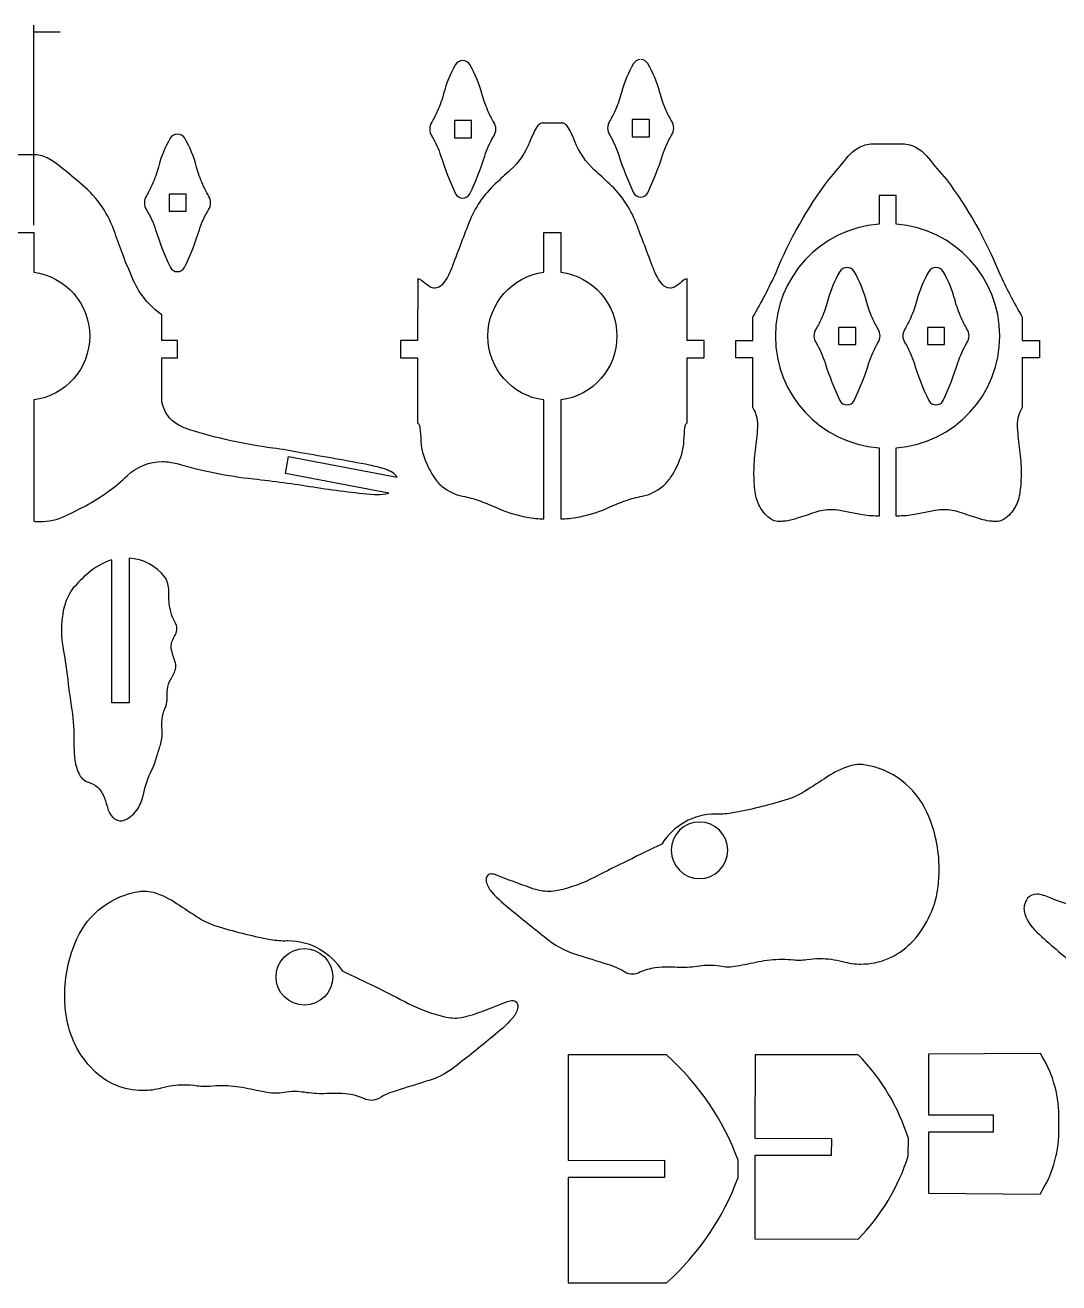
# Model space of a CAD drawing. Extents: x 0 to 1679, y -232 to 488.
# Drawn here: x 243.2 to 515, y 157.4 to 488.1 of the extents above; entities that cross this region are included whole.
import ezdxf

# ---------------------------------------------------------------- set-up
doc = ezdxf.new("R2010")
doc.units = 0
doc.layers.get('0').update_dxf_attribs({"linetype": 'CONTINUOUS'})

msp = doc.modelspace()

# ---------------------------------------------------------------- linework, layer by layer
at = {"color": 4}
for points in [[(245.426468, 435.449268), (245.426468, 488.070977)], [(252.425994, 486.195981), (245.426468, 486.195981)]]:
    msp.add_lwpolyline(points, dxfattribs=at)
at = {"color": 2}
for points in [[(356.346151, 477.68923)], [(360.139059, 477.68923)], [(403.125014, 477.958179)], [(406.917922, 477.958179)], [(353.215469, 470.10995)], [(363.268816, 470.10995)], [(399.995258, 470.378872)], [(410.048604, 470.378872)], [(351.621302, 465.561788)], [(356.041087, 458.465346), (360.539004, 458.465346), (360.539004, 462.963263), (356.041087, 462.963263)], [(364.863909, 465.561788)], [(398.400164, 465.831663)], [(402.817145, 458.734136), (407.318792, 458.734136), (407.318792, 463.232979), (402.817145, 463.232979)], [(411.642772, 465.831663)], [(350.082009, 462.550169)], [(366.402276, 462.550169)], [(377.630399, 461.145998)], [(378.503762, 462.087254)], [(385.121335, 462.087254)], [(385.994698, 461.145998)], [(396.861771, 462.819091)], [(413.182065, 462.819091)], [(281.338152, 458.347236)], [(285.129182, 458.347236)], [(375.885551, 457.477736)], [(387.743277, 457.477736)], [(396.881324, 459.163846)], [(413.158808, 459.163846)], [(466.343127, 456.870305)], [(473.542016, 456.870305)], [(352.477917, 453.631673)], [(364.007294, 453.631673)], [(399.256753, 453.901389)], [(410.787083, 453.901389)], [(462.284207, 455.85367)], [(477.60091, 455.85367)], [(480.61626, 453.218711)], [(249.361854, 452.9695)], [(252.475788, 450.817274)], [(278.20747, 450.767929)], [(288.260816, 450.767929)], [(370.727287, 449.954229)], [(392.89781, 449.954229)], [(454.464923, 447.469818)], [(485.416463, 447.469818)], [(258.252569, 446.04591)], [(275.072131, 443.208148)], [(276.611424, 446.219794)], [(281.030283, 439.123193), (285.530978, 439.123193), (285.530978, 443.62111), (281.030283, 443.62111)], [(289.85591, 446.219794)], [(291.394277, 443.208148)], [(356.372186, 443.729933)], [(360.113024, 443.726229)], [(366.80603, 446.361293)], [(396.819067, 446.361293)], [(403.148271, 443.998723)], [(406.89186, 443.995019)], [(275.093536, 439.552903)], [(291.373825, 439.552903)], [(266.820571, 433.374379)], [(277.468965, 434.28952)], [(288.998369, 434.28952)], [(268.832356, 427.809636)], [(281.362335, 424.384076)], [(285.104999, 424.380345)], [(355.253369, 424.059485)], [(457.385499, 423.317276)], [(461.178407, 423.317276)], [(480.764241, 423.317276)], [(484.557149, 423.317276)], [(271.702609, 420.86652)], [(347.841491, 420.630247)], [(415.783633, 420.630247)], [(440.609381, 423.022424)], [(499.275735, 423.022424)], [(349.577051, 419.288121)], [(352.789569, 419.807102)], [(410.83648, 419.807102)], [(414.048072, 419.288121)], [(454.255743, 415.737969)], [(464.30909, 415.737969)], [(477.633559, 415.737969)], [(487.686879, 415.737969)], [(452.66065, 411.19076)], [(465.903257, 411.19076)], [(476.039392, 411.19076)], [(489.284777, 411.19076)], [(451.122283, 408.178188)], [(457.07763, 404.096963), (461.579278, 404.096963), (461.579278, 408.59488), (457.07763, 408.59488)], [(467.44255, 408.178188)], [(474.500072, 408.178188)], [(480.459177, 404.096963), (484.957067, 404.096963), (484.957067, 408.59488), (480.459177, 408.59488)], [(490.82407, 408.178188)], [(451.141809, 404.526673)], [(467.423024, 404.526673)], [(474.523329, 404.526673)], [(490.80084, 404.526673)], [(453.517265, 399.263291)], [(465.047568, 399.263291)], [(476.895054, 399.263291)], [(488.425384, 399.263291)], [(457.408756, 389.357846)], [(461.152372, 389.354116)], [(480.790276, 389.357846)], [(484.530162, 389.354116)], [(283.560255, 382.910506)], [(286.403547, 381.695804)], [(346.722568, 383.155986)], [(346.948575, 382.306833)], [(416.67647, 382.306833)], [(416.906207, 383.155986)], [(435.835187, 382.300324)], [(504.049824, 382.300324)], [(347.214587, 378.845024)], [(416.410458, 378.845024)], [(308.32298, 376.866788)], [(347.807994, 375.323711)], [(415.81705, 375.323711)], [(435.218549, 376.367281)], [(504.666462, 376.367281)], [(283.073687, 372.797575)], [(333.758937, 372.39398)], [(337.889453, 371.321597)], [(339.740319, 370.435217)], [(270.1222, 369.687372)], [(303.205489, 368.791704)], [(350.732196, 369.161856)], [(412.896579, 369.161856)], [(318.988175, 366.665513)], [(335.01547, 364.650922)], [(352.851852, 366.792936)], [(358.216623, 364.237035)], [(405.409347, 364.237035)], [(410.774118, 366.792936)], [(435.132983, 365.303861)], [(504.752054, 365.303861)], [(259.101564, 361.73323)], [(362.455963, 363.088372)], [(366.67858, 361.395621)], [(396.947416, 361.395621)], [(401.172812, 363.088372)], [(436.323502, 361.517462)], [(457.385367, 360.493498)], [(482.495939, 360.493498)], [(503.561535, 361.517462)], [(253.799128, 359.069457)], [(374.543399, 358.803472)], [(389.085349, 358.803472)], [(439.430927, 358.091954)], [(440.957203, 357.605518)], [(442.515096, 357.628801)], [(444.900791, 358.042689)], [(446.193598, 358.429616)], [(450.813355, 359.954965)], [(459.133945, 360.152132)], [(462.855231, 359.404341)], [(477.026076, 359.404341)], [(480.750139, 360.152132)], [(489.071655, 359.954965)], [(493.691413, 358.429616)], [(494.984246, 358.042689)], [(497.369915, 357.628801)], [(498.927834, 357.605518)], [(500.45411, 358.091954)], [(259.637292, 343.894122)], [(279.914006, 342.96218)], [(255.842532, 340.101214)], [(280.964905, 338.988826)], [(253.058771, 333.207389)], [(281.484017, 333.797992)], [(282.627096, 331.057967)], [(282.68848, 327.875188)], [(253.082954, 324.681271)], [(281.789082, 325.931295)], [(281.689572, 323.719563)], [(282.690332, 320.426109)], [(282.760102, 319.118406)], [(254.526441, 314.785113)], [(281.543548, 316.214657)], [(280.576232, 313.361152)], [(255.31609, 309.101334)], [(279.921467, 308.360051)], [(280.478574, 310.736432)], [(279.198784, 305.681383)], [(279.195054, 302.603723)], [(255.99599, 299.761383)], [(278.622151, 298.386714)], [(256.225596, 294.978855)], [(277.750667, 295.604806)], [(256.733437, 292.695474)], [(257.473767, 290.984122)], [(276.428994, 292.116036)], [(460.237205, 293.356773)], [(463.74087, 293.615351)], [(259.850149, 289.024407)], [(454.075377, 290.44932)], [(263.754658, 285.563551)], [(274.273063, 285.800723)], [(443.769036, 284.562791)], [(448.086533, 286.563411)], [(264.71081, 282.733303)], [(265.159093, 281.368847)], [(272.77097, 282.045968)], [(480.301115, 281.116805)], [(266.186867, 279.842571)], [(267.208106, 279.138488)], [(269.47286, 279.138488)], [(425.608141, 280.635951)], [(410.563933, 272.703213)], [(413.044402, 271.129498)], [(427.923986, 271.129498)], [(365.575506, 264.904276)], [(367.101781, 264.620722)], [(364.430575, 262.82645)], [(364.630547, 264.331347)], [(376.04274, 261.264032)], [(393.000124, 264.082215)], [(273.340354, 260.345108)], [(276.843067, 260.084678)], [(365.838714, 260.175695)], [(378.75673, 260.517166)], [(383.258377, 260.557171)], [(483.136019, 261.040803)], [(506.740795, 258.529484)], [(509.959822, 259.52654)], [(511.846036, 258.952685)], [(283.006774, 257.179077)], [(371.058387, 255.39224)], [(505.874867, 256.522355)], [(288.992839, 253.29039)], [(506.038564, 254.435242)], [(293.312162, 251.288817)], [(509.779376, 249.046288)], [(256.777331, 247.842831)], [(307.259805, 247.784252)], [(311.472183, 247.36293)], [(380.905253, 247.470668)], [(476.05524, 246.704408)], [(435.982322, 241.863301)], [(445.330659, 242.344154)], [(448.706901, 242.429721)], [(458.1008, 241.882827)], [(326.516365, 239.433896)], [(396.27765, 241.199223)], [(400.861133, 239.184632)], [(404.847531, 239.148358)], [(408.857159, 240.313768)], [(415.325004, 240.38166)], [(425.801578, 240.718369)], [(430.329261, 240.744404)], [(309.157132, 237.857403)], [(324.037643, 237.857403)], [(371.504792, 231.635091)], [(344.0811, 230.811046)], [(369.979469, 231.349553)], [(372.449778, 231.05658)], [(372.64975, 229.554487)], [(253.944279, 227.770587)], [(353.822873, 227.286002)], [(358.324494, 227.244145)], [(361.037584, 227.991011)], [(371.242511, 226.905585)], [(366.021938, 222.121203)], [(261.024105, 213.431387)], [(278.976693, 208.611658)], [(288.374323, 209.1567)], [(291.750565, 209.071133)], [(301.09795, 208.59028)], [(306.75289, 207.471383)], [(311.279646, 207.445322)], [(316.605338, 207.503001)], [(321.753336, 207.11237)], [(328.223033, 207.041673)], [(332.232661, 205.875337)], [(336.218953, 205.911611)], [(475.402275, 190.841368)]]:
    msp.add_lwpolyline(points, close=True, dxfattribs=at)
for points in [[(384.06197, 462.344005), (379.563127, 462.344005)], [(350.105239, 458.897702), (350.105239, 458.895056)], [(366.38275, 458.895056), (366.38275, 458.897702)], [(467.691735, 456.850991), (472.193382, 456.850991)], [(245.426653, 453.959968), (240.927811, 453.959968)], [(459.272561, 453.218711), (459.268856, 453.218711)], [(472.193329, 435.739596), (472.193329, 443.319829), (467.691682, 443.319829), (467.691682, 435.739596)], [(240.927625, 433.574298), (245.426468, 433.574298), (245.426468, 423.13683)], [(359.857331, 436.130306), (359.857331, 436.127395)], [(379.563101, 423.136803), (379.563101, 433.574272), (384.061944, 433.574272), (384.061944, 423.136803)], [(403.771629, 436.127395), (403.768719, 436.130306)], [(408.36895, 424.059485), (408.37186, 424.059485)], [(346.40729, 421.378039), (346.40729, 421.378039), (346.384007, 405.133072), (341.882386, 405.133072), (341.882386, 400.635182), (346.384007, 400.635182), (346.384007, 383.507565)], [(417.243763, 405.133072), (417.217834, 421.378039)], [(279.120944, 389.075139), (279.120944, 389.075139), (279.134967, 400.635235), (283.279453, 400.635235), (283.279453, 405.133125), (279.139624, 405.133125), (279.147032, 411.919079)], [(434.512641, 387.586011), (434.512641, 400.635182), (430.013798, 400.635182), (430.013798, 405.133072), (434.512641, 405.133072), (434.512641, 411.30887)], [(505.368745, 411.30887), (505.368745, 405.133072), (509.871398, 405.133072)], [(417.243816, 383.507565), (417.243816, 400.635182), (421.742658, 400.635182), (421.742658, 405.133072), (417.243763, 405.133072)], [(509.871398, 405.133072), (509.871398, 400.635182), (505.368825, 400.635182), (505.372529, 387.586011)], [(245.426468, 389.521517), (245.426468, 357.62224)], [(379.563101, 358.321639), (379.563101, 389.521491)], [(384.061944, 389.521491), (384.061944, 358.321639)], [(338.814886, 365.057428), (338.814886, 365.057428), (311.620006, 370.231514), (312.459873, 374.651299), (340.977352, 369.224245)], [(315.60172, 375.668834), (315.604631, 375.668834)], [(467.691682, 376.929097), (467.691682, 359.000692)], [(472.193329, 359.000692), (472.193329, 376.929097)], [(270.50148, 347.949311), (270.50148, 309.871457), (266.002823, 309.871457)], [(266.002823, 309.871457), (266.002823, 347.536349)], [(429.824224, 281.054469), (429.82052, 281.054469)], [(388.681727, 243.582907), (388.678817, 243.583965)], [(420.472976, 240.776022), (420.475886, 240.776022)], [(411.794351, 217.342405), (411.794351, 217.342405), (385.951809, 217.324731), (385.958424, 189.623888), (411.324743, 189.632249), (411.324743, 185.133406), (385.962075, 185.128776)], [(462.228591, 217.388919), (462.228591, 217.388919), (435.107186, 217.36381), (435.07369, 195.410907), (455.16083, 195.378337), (455.154215, 190.883225), (435.067075, 190.912065), (435.030801, 168.966597), (462.248012, 168.923814)], [(510.127171, 217.701418), (510.127171, 217.701418), (480.678675, 217.509833), (480.674971, 201.542997), (497.724456, 201.542997), (497.724456, 197.044127), (480.674945, 197.044127)], [(356.175072, 214.197779), (356.172161, 214.197779)], [(348.398491, 210.310018), (348.402196, 210.313722)], [(340.799658, 207.926202), (340.803362, 207.926202)], [(514.976639, 196.971605), (514.976639, 201.470448)], [(475.402275, 190.841368), (475.40889, 195.348598)], [(480.674945, 197.044127), (480.674945, 180.982411), (510.054622, 180.773152)], [(430.660413, 185.128776), (430.660413, 185.128776), (430.657503, 189.640636)], [(385.962075, 185.128776), (385.96869, 157.414889), (411.794484, 157.42325)]]:
    msp.add_lwpolyline(points, dxfattribs=at)
for points in [[(356.346151, 477.68923), (354.977991, 475.31007), (353.924209, 472.760704), (353.215469, 470.10995)], [(358.242605, 478.752326), (357.467826, 478.752326), (356.752604, 478.352382), (356.346151, 477.68923)], [(360.139059, 477.68923), (359.735385, 478.352382), (359.016432, 478.752326), (358.242605, 478.752326)], [(363.268816, 470.10995), (362.563807, 472.760704), (361.51095, 475.31007), (360.139059, 477.68923)], [(403.125014, 477.958179), (401.754049, 475.579919), (400.703971, 473.030553), (399.995258, 470.378872)], [(404.853114, 479.01474), (404.144374, 478.960791), (403.498897, 478.569234), (403.125014, 477.958179)], [(406.917922, 477.958179), (406.544939, 478.569234), (405.899461, 478.960791), (405.189796, 479.01474)], [(410.048604, 470.378872), (409.339865, 473.030553), (408.287008, 475.579919), (406.917922, 477.958179)], [(353.215469, 470.10995), (352.802508, 468.557613), (352.267705, 467.035068), (351.621302, 465.561788)], [(364.863909, 465.561788), (364.217506, 467.035068), (363.685481, 468.557613), (363.268816, 470.10995)], [(399.995258, 470.378872), (399.578565, 468.823757), (399.046568, 467.304916), (398.400164, 465.831663)], [(411.642772, 465.831663), (410.996342, 467.304916), (410.461566, 468.823757), (410.048604, 470.378872)], [(351.621302, 465.561788), (351.168335, 464.528458), (350.653085, 463.52119), (350.082009, 462.550169)], [(366.402276, 462.550169), (365.832125, 463.52119), (365.319654, 464.528458), (364.863909, 465.561788)], [(398.400164, 465.831663), (397.944419, 464.797407), (397.432848, 463.790112), (396.861771, 462.819091)], [(413.182065, 462.819091), (412.610988, 463.790112), (412.095712, 464.797407), (411.642772, 465.831663)], [(350.082009, 462.550169), (349.731356, 462.011636), (349.544402, 461.38198), (349.544402, 460.739281)], [(349.544402, 460.739281), (349.544402, 460.082638), (349.737865, 459.442743), (350.105239, 458.897702)], [(366.38275, 458.897702), (366.747346, 459.442743), (366.940809, 460.082638), (366.940809, 460.739281)], [(366.940809, 460.739281), (366.940809, 461.38198), (366.756633, 462.011636), (366.402276, 462.550169)], [(377.630399, 461.145998), (376.955156, 459.971301), (376.371062, 458.747286), (375.885551, 457.477736)], [(378.503762, 462.087254), (378.149379, 461.844498), (377.847119, 461.523612), (377.630399, 461.145998)], [(379.369664, 462.35697), (379.061821, 462.35697), (378.759535, 462.261164), (378.503762, 462.087254)], [(379.563127, 462.344005), (379.500818, 462.35062), (379.435704, 462.35697), (379.369664, 462.35697)], [(384.255433, 462.35697), (384.190319, 462.35697), (384.127084, 462.350355), (384.06197, 462.344005)], [(385.121335, 462.087254), (384.865562, 462.261164), (384.564229, 462.35697), (384.255433, 462.35697)], [(385.994698, 461.145998), (385.777978, 461.523612), (385.479422, 461.844498), (385.121335, 462.087254)], [(387.743277, 457.477736), (387.254036, 458.747286), (386.670867, 459.971301), (385.994698, 461.145998)], [(396.861771, 462.819091), (396.507414, 462.27778), (396.323264, 461.650903), (396.323264, 461.008203)], [(396.323264, 461.008203), (396.323264, 460.351561), (396.516728, 459.711666), (396.881324, 459.163846)], [(413.158808, 459.163846), (413.526208, 459.711666), (413.720598, 460.351561), (413.720598, 461.008203)], [(413.720598, 461.008203), (413.720598, 461.650903), (413.532717, 462.27778), (413.182065, 462.819091)], [(281.338152, 458.347236), (279.968113, 455.965272), (278.916183, 453.418683), (278.20747, 450.767929)], [(283.23368, 459.406601), (282.459827, 459.406601), (281.741801, 459.006657), (281.338152, 458.347236)], [(285.129182, 458.347236), (284.727385, 459.006657), (284.007507, 459.406601), (283.23368, 459.406601)], [(288.260816, 450.767929), (287.553003, 453.418683), (286.499221, 455.965272), (285.129182, 458.347236)], [(350.105239, 458.895056), (351.102295, 457.241357), (351.900331, 455.476031), (352.477917, 453.631673)], [(364.007294, 453.631673), (364.58861, 455.476031), (365.385694, 457.241357), (366.38275, 458.895056)], [(375.885551, 457.477736), (374.775968, 454.603752), (373.010642, 452.02462), (370.727287, 449.954229)], [(392.89781, 449.954229), (390.614456, 452.02462), (388.849129, 454.603752), (387.743277, 457.477736)], [(396.881324, 459.163846), (397.878379, 457.510147), (398.676389, 455.744847), (399.256753, 453.901389)], [(410.787083, 453.901389), (411.367473, 455.744847), (412.161752, 457.510147), (413.158808, 459.163846)], [(462.284207, 455.85367), (463.400325, 456.526109), (464.682893, 456.88327), (465.988744, 456.88327)], [(465.988744, 456.88327), (466.10688, 456.88327), (466.22499, 456.876655), (466.343127, 456.870305)], [(466.343127, 456.870305), (466.684466, 456.857341), (467.025805, 456.84808), (467.369922, 456.84808)], [(467.369922, 456.84808), (467.478745, 456.84808), (467.583864, 456.84808), (467.691735, 456.850991)], [(472.193382, 456.850991), (472.298474, 456.84808), (472.406371, 456.84808), (472.515195, 456.84808)], [(472.515195, 456.84808), (472.856534, 456.84808), (473.200677, 456.857341), (473.542016, 456.870305)], [(473.542016, 456.870305), (473.660126, 456.87692), (473.778263, 456.88327), (473.896373, 456.88327)], [(473.896373, 456.88327), (475.202224, 456.88327), (476.482013, 456.526109), (477.60091, 455.85367)], [(245.751244, 453.970287), (245.644273, 453.970287), (245.535476, 453.966583), (245.426653, 453.959968)], [(249.361854, 452.9695), (248.271797, 453.622413), (247.023599, 453.970287), (245.751244, 453.970287)], [(352.477917, 453.631673), (353.543791, 450.24244), (354.843133, 446.935016), (356.372186, 443.729933)], [(360.113024, 443.726229), (361.642078, 446.932238), (362.944198, 450.24244), (364.007294, 453.631673)], [(399.256753, 453.901389), (400.319849, 450.514934), (401.622921, 447.203833), (403.148271, 443.998723)], [(406.89186, 443.995019), (408.42094, 447.201028), (409.720283, 450.51123), (410.787083, 453.901389)], [(454.464923, 447.469818), (456.105604, 449.353255), (457.710011, 451.269235), (459.272561, 453.218711)], [(459.268856, 453.218711), (460.112454, 454.26879), (461.132767, 455.160753), (462.284207, 455.85367)], [(477.60091, 455.85367), (478.752376, 455.160753), (479.772689, 454.26879), (480.61626, 453.218711)], [(480.61626, 453.218711), (482.175106, 451.269235), (483.775782, 449.353255), (485.416463, 447.469818)], [(252.475788, 450.817274), (251.485241, 451.60134), (250.445402, 452.319366), (249.361854, 452.9695)], [(258.252569, 446.04591), (256.357993, 447.673574), (254.431774, 449.264963), (252.475788, 450.817274)], [(278.20747, 450.767929), (277.792656, 449.211888), (277.25878, 447.693047), (276.611424, 446.219794)], [(289.85591, 446.219794), (289.209506, 447.693047), (288.67563, 449.211888), (288.260816, 450.767929)], [(370.727287, 449.954229), (369.414928, 448.762784), (368.105346, 447.565756), (366.80603, 446.361293)], [(396.819067, 446.361293), (395.516021, 447.565756), (394.21017, 448.762784), (392.89781, 449.954229)], [(440.609381, 423.022424), (444.162312, 431.729915), (448.822075, 439.946338), (454.464923, 447.469818)], [(485.416463, 447.469818), (491.063042, 439.946338), (495.722778, 431.729915), (499.275735, 423.022424)], [(266.820571, 433.374379), (265.149198, 438.289888), (262.189648, 442.663186), (258.252569, 446.04591)], [(275.072131, 443.208148), (274.720553, 442.669642), (274.533625, 442.036256), (274.533625, 441.396334)], [(276.611424, 446.219794), (276.157558, 445.186464), (275.643208, 444.179169), (275.072131, 443.208148)], [(291.394277, 443.208148), (290.824126, 444.179169), (290.309803, 445.186464), (289.85591, 446.219794)], [(291.93281, 441.396334), (291.93281, 442.036256), (291.746781, 442.669642), (291.394277, 443.208148)], [(356.372186, 443.729933), (356.739587, 443.037016), (357.458539, 442.604528), (358.242605, 442.604528)], [(358.242605, 442.604528), (359.026672, 442.604528), (359.745624, 443.037016), (360.113024, 443.726229)], [(366.80603, 446.361293), (363.738583, 443.526389), (361.359424, 440.025528), (359.857331, 436.130306)], [(403.768719, 436.130306), (402.265674, 440.025528), (399.886514, 443.526389), (396.819067, 446.361293)], [(403.148271, 443.998723), (403.515645, 443.305806), (404.237402, 442.873318), (405.021468, 442.873318)], [(405.021468, 442.873318), (405.80273, 442.873318), (406.521682, 443.303028), (406.89186, 443.995019)], [(274.533625, 441.396334), (274.533625, 440.740644), (274.729866, 440.097018), (275.093536, 439.552903)], [(291.373825, 439.552903), (291.739346, 440.097018), (291.93281, 440.740644), (291.93281, 441.396334)], [(275.093536, 439.552903), (276.092444, 437.899204), (276.889528, 436.130173), (277.468965, 434.28952)], [(288.998369, 434.28952), (289.579659, 436.130173), (290.37489, 437.899204), (291.373825, 439.552903)], [(268.832356, 427.809636), (268.1292, 429.653094), (267.457687, 431.507691), (266.820571, 433.374379)], [(277.468965, 434.28952), (278.533939, 430.900287), (279.834181, 427.59289), (281.362335, 424.384076)], [(285.104999, 424.380345), (286.632227, 427.589159), (287.933421, 430.900287), (288.998369, 434.28952)], [(359.857331, 436.127395), (358.304994, 432.111258), (356.77221, 428.088613), (355.253369, 424.059485)], [(408.37186, 424.059485), (406.855798, 428.088613), (405.320235, 432.111258), (403.771629, 436.127395)], [(467.691682, 435.739596), (452.316374, 434.564898), (440.435418, 421.7529), (440.435418, 406.333883)], [(499.446815, 406.333883), (499.446815, 421.7529), (487.568637, 434.564898), (472.193329, 435.739596)], [(271.702609, 420.86652), (270.686027, 423.156409), (269.72895, 425.469555), (268.832356, 427.809636)], [(281.362335, 424.384076), (281.730635, 423.694889), (282.449614, 423.261449), (283.234606, 423.261449)], [(283.234606, 423.261449), (284.016794, 423.261449), (284.735773, 423.691158), (285.104999, 424.380345)], [(355.253369, 424.059485), (354.673006, 422.516461), (353.839648, 421.079456), (352.789569, 419.807102)], [(410.83648, 419.807102), (409.786402, 421.079456), (408.953044, 422.516461), (408.36895, 424.059485)], [(457.385499, 423.317276), (456.014561, 420.939016), (454.964483, 418.392427), (454.255743, 415.737969)], [(459.281953, 424.384076), (458.508126, 424.384076), (457.789174, 423.980427), (457.385499, 423.317276)], [(461.178407, 423.317276), (460.774759, 423.980427), (460.056733, 424.384076), (459.281953, 424.384076)], [(464.30909, 415.737969), (463.60035, 418.392427), (462.546568, 420.939016), (461.178407, 423.317276)], [(480.764241, 423.317276), (479.396081, 420.939016), (478.342272, 418.392427), (477.633559, 415.737969)], [(482.663474, 424.384076), (481.885916, 424.384076), (481.16789, 423.980427), (480.764241, 423.317276)], [(484.557149, 423.317276), (484.153475, 423.980427), (483.434522, 424.384076), (482.663474, 424.384076)], [(487.686879, 415.737969), (486.978166, 418.392427), (485.928088, 420.939016), (484.557149, 423.317276)], [(245.426468, 423.13683), (253.852151, 422.011425), (260.141402, 414.825553), (260.141402, 406.331026)], [(279.147032, 411.919079), (275.884296, 414.156872), (273.308868, 417.254058), (271.702609, 420.86652)], [(347.841491, 420.630247), (347.444351, 421.010638), (346.945823, 421.270142), (346.40729, 421.378039)], [(349.577051, 419.288121), (348.953878, 419.675022), (348.372562, 420.127988), (347.841491, 420.630247)], [(364.847214, 406.330999), (364.847214, 414.825527), (371.137418, 422.011398), (379.563101, 423.136803)], [(384.061944, 423.136803), (392.487626, 422.011398), (398.77783, 414.825527), (398.77783, 406.330999)], [(415.783633, 420.630247), (415.252561, 420.127988), (414.672171, 419.675022), (414.048072, 419.288121)], [(417.217834, 421.378039), (416.680227, 421.270142), (416.180773, 421.010638), (415.783633, 420.630247)], [(434.512641, 411.30887), (436.754138, 415.101778), (438.788254, 419.009092), (440.609381, 423.022424)], [(499.275735, 423.022424), (501.094058, 419.009092), (503.130952, 415.101778), (505.368745, 411.30887)], [(350.886607, 418.910508), (350.423427, 418.910508), (349.967682, 419.042562), (349.577051, 419.288121)], [(352.789569, 419.807102), (352.319881, 419.23883), (351.621381, 418.910508), (350.886607, 418.910508)], [(412.739443, 418.910508), (412.003743, 418.910508), (411.305243, 419.23883), (410.83648, 419.807102)], [(414.048072, 419.288121), (413.657441, 419.042562), (413.205427, 418.910508), (412.739443, 418.910508)], [(454.255743, 415.737969), (453.839077, 414.185632), (453.307053, 412.664013), (452.66065, 411.19076)], [(465.903257, 411.19076), (465.256854, 412.664013), (464.725782, 414.185632), (464.30909, 415.737969)], [(477.633559, 415.737969), (477.220598, 414.185632), (476.685795, 412.664013), (476.039392, 411.19076)], [(489.284777, 411.19076), (488.635569, 412.664013), (488.103571, 414.185632), (487.686879, 415.737969)], [(452.66065, 411.19076), (452.207683, 410.156504), (451.692433, 409.152939), (451.122283, 408.178188)], [(467.44255, 408.178188), (466.871473, 409.152939), (466.356224, 410.156504), (465.903257, 411.19076)], [(476.039392, 411.19076), (475.586425, 410.156504), (475.073954, 409.152939), (474.500072, 408.178188)], [(490.82407, 408.178188), (490.25302, 409.152939), (489.737744, 410.156504), (489.284777, 411.19076)], [(451.122283, 408.178188), (450.767926, 407.640607), (450.58375, 407.01), (450.58375, 406.3673)], [(467.980157, 406.3673), (467.980157, 407.01), (467.793202, 407.640607), (467.44255, 408.178188)], [(474.500072, 408.178188), (474.149446, 407.640607), (473.962492, 407.01), (473.962492, 406.3673)], [(491.361677, 406.3673), (491.361677, 407.01), (491.174723, 407.640607), (490.82407, 408.178188)], [(260.141402, 406.331026), (260.141402, 397.832821), (253.852151, 390.650653), (245.426468, 389.521517)], [(379.563101, 389.521491), (371.137418, 390.650627), (364.847214, 397.832794), (364.847214, 406.330999)], [(398.77783, 406.330999), (398.77783, 397.832794), (392.487626, 390.650627), (384.061944, 389.521491)], [(440.435418, 406.333883), (440.435418, 390.915792), (452.316374, 378.102868), (467.691682, 376.929097)], [(450.58375, 406.3673), (450.58375, 405.714388), (450.777213, 405.070762), (451.141809, 404.526673)], [(451.141809, 404.526673), (452.138865, 402.872975), (452.936875, 401.103944), (453.517265, 399.263291)], [(465.047568, 399.263291), (465.627958, 401.103944), (466.422264, 402.872975), (467.423024, 404.526673)], [(467.423024, 404.526673), (467.786694, 405.070762), (467.980157, 405.714388), (467.980157, 406.3673)], [(472.193329, 376.929097), (487.568637, 378.102868), (499.446815, 390.915792), (499.446815, 406.333883)], [(473.962492, 406.3673), (473.962492, 405.714388), (474.155955, 405.070762), (474.523329, 404.526673)], [(474.523329, 404.526673), (475.520385, 402.872975), (476.317469, 401.103944), (476.895054, 399.263291)], [(488.425384, 399.263291), (489.005748, 401.103944), (489.803784, 402.872975), (490.80084, 404.526673)], [(490.80084, 404.526673), (491.165436, 405.070762), (491.361677, 405.714388), (491.361677, 406.3673)], [(453.517265, 399.263291), (454.58036, 395.874031), (455.882481, 392.566633), (457.408756, 389.357846)], [(461.152372, 389.354116), (462.681426, 392.560125), (463.980768, 395.874031), (465.047568, 399.263291)], [(476.895054, 399.263291), (477.961881, 395.874031), (479.261196, 392.566633), (480.790276, 389.357846)], [(484.530162, 389.354116), (486.059242, 392.560125), (487.362288, 395.874031), (488.425384, 399.263291)], [(283.560255, 382.910506), (281.230387, 384.196831), (279.601798, 386.460659), (279.120944, 389.075139)], [(435.854766, 382.916962), (435.854766, 384.56693), (435.388782, 386.184354), (434.512641, 387.586011)], [(457.408756, 389.357846), (457.779861, 388.664929), (458.497887, 388.235219), (459.281953, 388.235219)], [(459.281953, 388.235219), (460.063241, 388.235219), (460.784972, 388.664929), (461.152372, 389.354116)], [(480.790276, 389.357846), (481.15765, 388.664929), (481.876629, 388.235219), (482.663474, 388.235219)], [(482.663474, 388.235219), (483.444762, 388.235219), (484.162788, 388.664929), (484.530162, 389.354116)], [(505.372529, 387.586011), (504.492657, 386.184354), (504.027599, 384.56693), (504.027599, 382.916962)], [(286.403547, 381.695804), (285.416731, 382.000868), (284.465236, 382.411052), (283.560255, 382.910506)], [(308.32298, 376.866788), (300.891549, 377.847095), (293.559653, 379.465446), (286.403547, 381.695804)], [(346.384007, 383.507565), (346.535613, 383.438747), (346.656528, 383.310397), (346.722568, 383.155986)], [(346.722568, 383.155986), (346.836974, 382.883492), (346.9123, 382.59888), (346.948575, 382.306833)], [(346.948575, 382.306833), (347.086238, 381.158171), (347.178313, 380.003), (347.214587, 378.845024)], [(416.410458, 378.845024), (416.450463, 380.003), (416.538807, 381.158171), (416.67647, 382.306833)], [(416.67647, 382.306833), (416.712744, 382.59888), (416.788071, 382.883492), (416.906207, 383.155986)], [(416.906207, 383.155986), (416.972221, 383.310397), (417.090357, 383.438747), (417.243816, 383.507565)], [(435.218549, 376.367281), (435.490144, 378.339062), (435.69382, 380.314573), (435.835187, 382.300324)], [(435.835187, 382.300324), (435.848151, 382.506805), (435.854766, 382.709555), (435.854766, 382.916962)], [(504.027599, 382.916962), (504.027599, 382.709555), (504.036859, 382.506805), (504.049824, 382.300324)], [(504.049824, 382.300324), (504.191191, 380.314573), (504.394893, 378.339062), (504.666462, 376.367281)], [(347.214587, 378.845024), (347.253639, 377.650801), (347.453611, 376.465865), (347.807994, 375.323711)], [(415.81705, 375.323711), (416.171433, 376.465865), (416.371405, 377.650801), (416.410458, 378.845024)], [(315.604631, 375.668834), (313.190123, 376.144105), (310.760745, 376.541244), (308.32298, 376.866788)], [(333.758937, 372.39398), (327.717997, 373.542642), (321.665891, 374.635503), (315.60172, 375.668834)], [(347.807994, 375.323711), (348.484164, 373.141719), (349.465397, 371.064819), (350.732196, 369.161856)], [(412.896579, 369.161856), (414.159647, 371.064819), (415.140881, 373.141719), (415.81705, 375.323711)], [(434.817679, 370.510491), (434.817679, 372.469254), (434.948806, 374.425239), (435.218549, 376.367281)], [(504.666462, 376.367281), (504.936204, 374.425239), (505.067332, 372.469254), (505.067332, 370.510491)], [(270.1222, 369.687372), (272.607405, 372.030257), (275.896202, 373.336108), (279.314275, 373.336108)], [(279.314275, 373.336108), (280.585704, 373.336108), (281.852476, 373.155662), (283.073687, 372.797575)], [(283.073687, 372.797575), (289.652207, 370.875086), (296.390721, 369.532961), (303.205489, 368.791704)], [(337.889453, 371.321597), (336.53431, 371.754085), (335.15591, 372.112172), (333.758937, 372.39398)], [(339.740319, 370.435217), (339.169269, 370.815608), (338.546096, 371.111386), (337.889453, 371.321597)], [(340.977352, 369.224245), (340.649031, 369.706951), (340.228634, 370.117135), (339.740319, 370.435217)], [(435.132983, 365.303861), (434.922771, 367.032887), (434.817679, 368.768447), (434.817679, 370.510491)], [(505.067332, 370.510491), (505.067332, 368.768447), (504.962239, 367.032887), (504.752054, 365.303861)], [(259.101564, 361.73323), (263.108387, 363.892917), (266.812951, 366.563198), (270.1222, 369.687372)], [(303.205489, 368.791704), (308.484667, 368.216897), (313.746197, 367.508158), (318.988175, 366.665513)], [(350.732196, 369.161856), (351.319068, 368.272698), (352.034316, 367.475614), (352.851852, 366.792936)], [(410.774118, 366.792936), (411.590728, 367.475614), (412.305976, 368.272698), (412.896579, 369.161856)], [(318.988175, 366.665513), (324.305507, 365.811676), (329.650725, 365.139237), (335.01547, 364.650922)], [(335.01547, 364.650922), (335.211738, 364.640603), (335.405174, 364.634253), (335.602368, 364.634253)], [(335.602368, 364.634253), (336.68499, 364.634253), (337.764834, 364.77562), (338.814886, 365.057428)], [(352.851852, 366.792936), (354.39395, 365.497324), (356.241112, 364.621183), (358.216623, 364.237035)], [(358.216623, 364.237035), (359.65638, 363.958005), (361.071054, 363.573883), (362.455963, 363.088372)], [(401.172812, 363.088372), (402.55399, 363.573883), (403.971443, 363.958005), (405.409347, 364.237035)], [(405.409347, 364.237035), (407.383933, 364.621183), (409.232021, 365.497324), (410.774118, 366.792936)], [(436.323502, 361.517462), (435.697551, 362.694963), (435.293876, 363.977558), (435.132983, 365.303861)], [(504.752054, 365.303861), (504.591135, 363.977558), (504.187486, 362.694963), (503.561535, 361.517462)], [(253.799128, 359.069457), (255.59049, 359.909324), (257.358568, 360.79851), (259.101564, 361.73323)], [(362.455963, 363.088372), (363.886433, 362.589845), (365.297376, 362.022498), (366.67858, 361.395621)], [(366.67858, 361.395621), (369.198181, 360.253468), (371.835918, 359.384761), (374.543399, 358.803472)], [(389.085349, 358.803472), (391.789126, 359.384761), (394.424059, 360.253468), (396.947416, 361.395621)], [(396.947416, 361.395621), (398.328594, 362.022498), (399.739538, 362.589845), (401.172812, 363.088372)], [(439.430927, 358.091954), (438.125076, 358.957856), (437.059202, 360.135358), (436.323502, 361.517462)], [(455.144796, 360.684157), (453.671517, 360.684157), (452.207551, 360.437671), (450.813355, 359.954965)], [(457.385367, 360.493498), (456.646889, 360.618117), (455.896292, 360.684157), (455.144796, 360.684157)], [(459.133945, 360.152132), (458.553555, 360.276778), (457.973192, 360.39211), (457.385367, 360.493498)], [(482.495939, 360.493498), (481.911845, 360.39211), (481.327725, 360.276778), (480.750139, 360.152132)], [(484.737436, 360.684157), (483.98594, 360.684157), (483.238149, 360.618117), (482.495939, 360.493498)], [(489.071655, 359.954965), (487.67746, 360.437671), (486.213494, 360.684157), (484.737436, 360.684157)], [(503.561535, 361.517462), (502.825835, 360.135358), (501.75623, 358.957856), (500.45411, 358.091954)], [(245.426468, 357.62224), (245.93894, 357.57017), (246.454216, 357.546913), (246.969465, 357.546913)], [(246.969465, 357.546913), (249.329125, 357.546913), (251.661771, 358.064967), (253.799128, 359.069457)], [(374.543399, 358.803472), (376.049223, 358.478855), (377.588515, 358.314231), (379.126882, 358.314231)], [(379.126882, 358.314231), (379.274784, 358.314231), (379.418929, 358.317935), (379.563101, 358.321639)], [(384.061944, 358.321639), (384.206115, 358.317935), (384.353991, 358.314231), (384.498162, 358.314231)], [(384.498162, 358.314231), (386.037455, 358.314231), (387.575822, 358.478855), (389.085349, 358.803472)], [(440.957203, 357.605518), (440.412161, 357.622187), (439.883867, 357.793372), (439.430927, 358.091954)], [(441.488274, 357.596257), (441.311559, 357.596257), (441.133918, 357.599168), (440.957203, 357.605518)], [(442.515096, 357.628801), (442.170952, 357.609222), (441.829613, 357.596257), (441.488274, 357.596257)], [(444.900791, 358.042689), (444.119503, 357.822265), (443.322419, 357.681824), (442.515096, 357.628801)], [(446.193598, 358.429616), (445.763888, 358.294757), (445.334205, 358.167334), (444.900791, 358.042689)], [(450.813355, 359.954965), (449.281497, 359.423893), (447.7394, 358.918857), (446.193598, 358.429616)], [(462.855231, 359.404341), (461.611689, 359.630374), (460.370952, 359.883342), (459.133945, 360.152132)], [(467.327086, 359.000692), (465.827798, 359.000692), (464.331288, 359.134624), (462.855231, 359.404341)], [(467.691682, 359.000692), (467.569841, 359.000692), (467.448926, 359.000692), (467.327086, 359.000692)], [(472.557925, 359.000692), (472.436084, 359.000692), (472.31517, 359.000692), (472.193329, 359.000692)], [(477.026076, 359.404341), (475.552823, 359.134624), (474.057239, 359.000692), (472.557925, 359.000692)], [(480.750139, 360.152132), (479.514059, 359.883342), (478.273322, 359.630374), (477.026076, 359.404341)], [(493.691413, 358.429616), (492.142806, 358.918857), (490.603514, 359.423893), (489.071655, 359.954965)], [(494.984246, 358.042689), (494.550832, 358.167334), (494.121122, 358.294757), (493.691413, 358.429616)], [(497.369915, 357.628801), (496.562592, 357.681824), (495.761804, 357.822265), (494.984246, 358.042689)], [(498.396736, 357.596257), (498.051667, 357.596257), (497.711254, 357.609222), (497.369915, 357.628801)], [(498.927834, 357.605518), (498.751093, 357.598903), (498.573451, 357.596257), (498.396736, 357.596257)], [(500.45411, 358.091954), (500.001143, 357.793372), (499.47285, 357.62224), (498.927834, 357.605518)], [(266.002823, 347.536349), (263.663642, 346.748579), (261.500276, 345.511546), (259.637292, 343.894122)], [(279.914006, 342.96218), (277.658539, 345.92173), (274.218135, 347.74283), (270.50148, 347.949311)], [(259.637292, 343.894122), (258.28588, 342.719425), (257.016303, 341.452626), (255.842532, 340.101214)], [(280.973371, 339.352496), (280.973371, 340.632312), (280.605045, 341.882336), (279.914006, 342.96218)], [(255.842532, 340.101214), (254.333931, 338.082919), (253.374075, 335.704685), (253.058771, 333.207389)], [(280.938975, 338.067123), (280.938975, 338.374966), (280.947442, 338.680031), (280.964905, 338.988826)], [(281.484017, 333.797992), (281.121273, 335.192214), (280.938975, 336.626414), (280.938975, 338.067123)], [(280.964905, 338.988826), (280.969667, 339.109741), (280.973371, 339.231581), (280.973371, 339.352496)], [(253.058771, 333.207389), (252.822525, 331.819702), (252.703489, 330.418046), (252.703489, 329.013611)], [(282.627096, 331.057967), (282.117403, 331.910851), (281.731429, 332.836285), (281.484017, 333.797992)], [(283.081915, 329.414481), (283.081915, 329.994871), (282.924726, 330.563143), (282.627096, 331.057967)], [(252.703489, 329.013611), (252.703489, 327.561763), (252.831838, 326.11174), (253.082954, 324.681271)], [(281.789082, 325.931295), (282.043928, 326.599103), (282.344336, 327.248311), (282.68848, 327.875188)], [(282.68848, 327.875188), (282.946105, 328.347681), (283.081915, 328.879679), (283.081915, 329.414481)], [(253.082954, 324.681271), (253.662392, 321.39713), (254.143245, 318.099019), (254.526441, 314.785113)], [(281.556566, 324.671031), (281.556566, 325.101667), (281.635623, 325.528572), (281.789082, 325.931295)], [(281.689572, 323.719563), (281.602127, 324.029258), (281.556566, 324.349218), (281.556566, 324.671031)], [(282.690332, 320.426109), (282.331319, 321.517092), (281.998341, 322.613684), (281.689572, 323.719563)], [(281.543548, 316.214657), (282.125764, 317.099185), (282.538726, 318.083197), (282.760102, 319.118406)], [(282.814977, 319.642969), (282.814977, 319.908055), (282.77312, 320.172188), (282.690332, 320.426109)], [(282.760102, 319.118406), (282.798229, 319.291391), (282.814977, 319.466254), (282.814977, 319.642969)], [(254.526441, 314.785113), (254.745014, 312.884928), (255.008248, 310.989427), (255.31609, 309.101334)], [(280.576232, 313.361152), (280.646928, 314.37866), (280.980832, 315.361772), (281.543548, 316.214657)], [(280.478574, 310.736432), (280.48413, 311.611648), (280.516727, 312.486863), (280.576232, 313.361152)], [(255.31609, 309.101334), (255.77464, 306.27479), (256.004377, 303.416629), (256.004377, 300.554737)], [(279.198784, 305.681383), (279.263898, 306.611472), (279.508506, 307.522036), (279.921467, 308.360051)], [(279.921467, 308.360051), (280.283259, 309.101334), (280.473944, 309.912361), (280.478574, 310.736432)], [(279.142058, 304.122563), (279.142058, 304.641544), (279.160579, 305.162402), (279.198784, 305.681383)], [(278.622151, 298.386714), (279.018365, 299.508389), (279.220189, 300.688669), (279.220189, 301.877336)], [(279.195054, 302.603723), (279.160658, 303.110638), (279.142058, 303.616601), (279.142058, 304.122563)], [(279.220189, 301.877336), (279.220189, 302.119138), (279.211722, 302.361894), (279.195054, 302.603723)], [(255.99599, 299.761383), (255.994932, 299.60139), (255.994932, 299.440497), (255.994932, 299.28053)], [(255.994932, 299.28053), (255.994932, 297.843525), (256.072137, 296.408398), (256.225596, 294.978855)], [(256.004377, 300.554737), (256.004377, 300.290603), (256.001573, 300.026443), (255.99599, 299.761383)], [(277.750667, 295.604806), (278.00644, 296.541404), (278.299413, 297.469642), (278.622151, 298.386714)], [(256.225596, 294.978855), (256.313014, 294.201297), (256.482294, 293.434905), (256.733437, 292.695474)], [(276.428994, 292.116036), (276.979618, 293.234933), (277.422345, 294.402195), (277.750667, 295.604806)], [(256.733437, 292.695474), (256.929678, 292.103019), (257.17709, 291.53009), (257.473767, 290.984122)], [(257.473767, 290.984122), (257.997404, 290.058689), (258.843806, 289.360189), (259.850149, 289.024407)], [(274.273063, 285.800723), (274.716716, 287.991103), (275.441251, 290.113564), (276.428994, 292.116036)], [(460.237205, 293.356773), (458.051509, 292.6964), (455.974609, 291.717018), (454.075377, 290.44932)], [(462.573608, 293.699991), (461.782081, 293.699991), (460.995236, 293.583707), (460.237205, 293.356773)], [(463.74087, 293.615351), (463.353944, 293.672077), (462.967017, 293.699991), (462.573608, 293.699991)], [(480.301115, 281.116805), (477.285764, 287.840423), (471.038343, 292.555033), (463.74087, 293.615351)], [(259.850149, 289.024407), (261.594997, 288.497992), (263.01991, 287.23122), (263.754658, 285.563551)], [(454.075377, 290.44932), (452.096135, 289.129526), (450.098292, 287.833914), (448.086533, 286.563411)], [(263.754658, 285.563551), (264.139733, 284.6437), (264.46062, 283.698715), (264.71081, 282.733303)], [(272.77097, 282.045968), (273.495505, 283.197408), (274.002394, 284.468837), (274.273063, 285.800723)], [(443.769036, 284.562791), (439.192061, 283.127664), (434.536056, 281.955745), (429.824224, 281.054469)], [(448.086533, 286.563411), (446.741603, 285.711453), (445.287876, 285.038062), (443.769036, 284.562791)], [(264.71081, 282.733303), (264.830772, 282.271049), (264.982378, 281.815305), (265.159093, 281.368847)], [(265.159093, 281.368847), (265.389757, 280.79314), (265.740409, 280.273207), (266.186867, 279.842571)], [(269.47286, 279.138488), (270.828929, 279.770948), (271.974813, 280.77917), (272.77097, 282.045968)], [(483.500615, 266.183271), (483.500615, 271.330396), (482.411484, 276.418916), (480.301115, 281.116805)], [(266.186867, 279.842571), (266.484497, 279.552376), (266.830466, 279.315204), (267.208106, 279.138488)], [(267.208106, 279.138488), (267.562462, 278.972939), (267.949362, 278.889225), (268.341872, 278.889225)], [(268.341872, 278.889225), (268.732503, 278.889225), (269.118503, 278.972939), (269.47286, 279.138488)], [(424.747796, 280.657329), (418.957072, 280.657329), (413.582088, 277.644783), (410.563933, 272.703213)], [(420.482342, 278.567412), (416.377861, 278.567412), (413.044402, 275.234905), (413.044402, 271.129498)], [(427.923986, 271.129498), (427.923986, 275.234905), (424.590554, 278.567412), (420.482342, 278.567412)], [(425.608141, 280.635951), (425.322603, 280.649894), (425.037065, 280.657329), (424.747796, 280.657329)], [(429.82052, 281.054469), (428.432833, 280.789409), (427.02189, 280.649894), (425.608141, 280.635951)], [(410.563933, 272.703213), (404.651369, 269.952922), (398.794579, 267.078013), (393.000124, 264.082215)], [(413.044402, 271.129498), (413.044402, 267.024091), (416.377861, 263.69251), (420.482342, 263.69251)], [(420.482342, 263.69251), (424.590554, 263.69251), (427.923986, 267.024091), (427.923986, 271.129498)], [(365.575506, 264.904276), (365.179293, 264.898693), (364.817475, 264.680121), (364.630547, 264.331347)], [(365.628529, 264.905334), (365.61186, 264.905334), (365.592254, 264.904276), (365.575506, 264.904276)], [(367.101781, 264.620722), (366.635824, 264.807676), (366.133565, 264.905334), (365.628529, 264.905334)], [(376.04274, 261.264032), (373.037629, 262.318767), (370.057601, 263.437664), (367.101781, 264.620722)], [(483.136019, 261.040803), (483.378775, 262.744746), (483.500615, 264.463533), (483.500615, 266.183271)], [(364.630547, 264.331347), (364.46034, 264.0207), (364.368265, 263.673778), (364.368265, 263.321273)], [(364.368265, 263.321273), (364.368265, 263.154771), (364.391549, 262.988295), (364.430575, 262.82645)], [(364.430575, 262.82645), (364.67333, 261.840559), (365.15884, 260.92907), (365.838714, 260.175695)], [(378.75673, 260.517166), (377.834102, 260.704121), (376.929121, 260.951533), (376.04274, 261.264032)], [(393.000124, 264.082215), (389.918734, 262.488021), (386.643906, 261.302159), (383.258377, 260.557171)], [(256.777331, 247.842831), (259.79546, 254.568328), (266.043807, 259.283864), (273.340354, 260.345108)], [(273.340354, 260.345108), (273.726354, 260.399982), (274.116059, 260.429748), (274.50669, 260.429748)], [(274.50669, 260.429748), (275.297265, 260.429748), (276.085988, 260.311612), (276.843067, 260.084678)], [(276.843067, 260.084678), (279.030642, 259.424331), (281.107541, 258.445876), (283.006774, 257.179077)], [(365.838714, 260.175695), (367.430103, 258.427143), (369.178681, 256.828319), (371.058387, 255.39224)], [(380.911761, 260.301399), (380.190005, 260.301399), (379.46547, 260.373021), (378.75673, 260.517166)], [(383.258377, 260.557171), (382.487329, 260.386039), (381.702336, 260.301399), (380.911761, 260.301399)], [(476.05524, 246.704408), (479.884423, 250.607065), (482.364971, 255.631423), (483.136019, 261.040803)], [(506.740795, 258.529484), (506.324103, 257.922133), (506.032056, 257.241307), (505.874867, 256.522355)], [(509.225047, 259.604671), (508.286597, 259.604671), (507.383468, 259.214967), (506.740795, 258.529484)], [(509.959822, 259.52654), (509.719871, 259.578636), (509.470607, 259.604671), (509.225047, 259.604671)], [(511.846036, 258.952685), (511.235907, 259.19544), (510.602521, 259.387951), (509.959822, 259.52654)], [(522.152377, 255.38298), (518.658025, 256.399588), (515.219474, 257.589155), (511.846036, 258.952685)], [(283.006774, 257.179077), (284.986016, 255.857431), (286.982905, 254.561819), (288.992839, 253.29039)], [(371.058387, 255.39224), (374.307179, 252.708942), (377.591346, 250.068427), (380.905253, 247.470668)], [(505.874867, 256.522355), (505.832084, 256.282378), (505.808827, 256.040575), (505.808827, 255.796894)], [(505.808827, 255.796894), (505.808827, 255.332762), (505.887884, 254.87236), (506.038564, 254.435242)], [(288.992839, 253.29039), (290.337743, 252.439358), (291.791469, 251.766893), (293.312162, 251.288817)], [(506.038564, 254.435242), (506.76683, 252.331355), (508.059664, 250.466545), (509.779376, 249.046288)], [(293.312162, 251.288817), (297.891015, 249.855569), (302.546094, 248.684576), (307.259805, 247.784252)], [(509.779376, 249.046288), (513.145379, 246.027234), (516.577421, 243.079775), (520.065238, 240.205792)], [(253.581535, 232.91025), (253.581535, 238.059227), (254.66974, 243.147747), (256.777331, 247.842831)], [(307.259805, 247.784252), (308.647491, 247.51824), (310.059361, 247.376873), (311.472183, 247.36293)], [(309.157132, 237.857403), (309.157132, 241.96281), (312.489638, 245.295317), (316.59785, 245.295317)], [(311.472183, 247.36293), (311.759574, 247.378725), (312.045112, 247.384308), (312.331576, 247.384308)], [(312.331576, 247.384308), (318.124179, 247.384308), (323.498236, 244.372688), (326.516365, 239.433896)], [(316.59785, 245.295317), (320.703258, 245.295317), (324.037643, 241.96281), (324.037643, 237.857403)], [(380.905253, 247.470668), (383.218373, 245.677455), (385.863544, 244.356734), (388.681727, 243.582907)], [(462.990274, 241.218749), (467.904856, 241.218749), (472.616715, 243.196113), (476.05524, 246.704408)], [(388.678817, 243.583965), (391.211461, 242.788734), (393.744106, 241.992576), (396.27765, 241.199223)], [(430.329261, 240.744404), (432.219179, 241.097835), (434.102616, 241.47267), (435.982322, 241.863301)], [(435.982322, 241.863301), (438.030382, 242.288354), (440.116595, 242.501343), (442.207412, 242.501343)], [(442.207412, 242.501343), (443.250981, 242.501343), (444.293625, 242.448321), (445.330659, 242.344154)], [(445.330659, 242.344154), (445.777117, 242.295788), (446.230058, 242.273458), (446.679294, 242.273458)], [(446.679294, 242.273458), (447.358267, 242.273458), (448.034436, 242.325554), (448.706901, 242.429721)], [(448.706901, 242.429721), (449.84252, 242.606436), (450.987477, 242.693854), (452.132409, 242.693854)], [(452.132409, 242.693854), (454.150704, 242.693854), (456.158759, 242.419481), (458.1008, 241.882827)], [(458.1008, 241.882827), (459.695894, 241.441026), (461.339353, 241.218749), (462.990274, 241.218749)], [(326.516365, 239.433896), (332.429882, 236.680827), (338.286646, 233.805944), (344.0811, 230.811046)], [(396.27765, 241.199223), (397.895075, 240.751839), (399.440903, 240.074744), (400.861133, 239.184632)], [(400.86116, 239.184632), (401.477824, 238.832128), (402.17725, 238.648904), (402.885963, 238.648904)], [(402.885963, 238.648904), (403.571445, 238.648904), (404.247615, 238.819111), (404.847531, 239.148358)], [(404.847531, 239.148358), (406.127347, 239.709222), (407.479685, 240.100779), (408.857159, 240.313768)], [(408.857159, 240.313768), (410.051382, 240.441192), (411.249336, 240.507232), (412.450095, 240.507232)], [(412.450095, 240.507232), (413.411802, 240.507232), (414.369779, 240.464448), (415.325004, 240.38166)], [(415.325004, 240.38166), (415.331619, 240.38166), (415.334265, 240.38166), (415.337969, 240.38166)], [(415.337969, 240.38166), (417.056755, 240.38166), (418.776494, 240.514666), (420.472976, 240.776022)], [(420.475886, 240.776022), (421.296227, 240.903445), (422.129585, 240.966681), (422.962943, 240.966681)], [(422.962943, 240.966681), (423.914411, 240.966681), (424.863101, 240.883919), (425.801578, 240.718369)], [(425.801578, 240.718369), (426.526113, 240.589993), (427.258083, 240.526758), (427.992858, 240.526758)], [(427.992858, 240.526758), (428.776924, 240.526758), (429.558212, 240.597455), (430.329261, 240.744404)], [(316.59785, 230.420415), (312.489638, 230.420415), (309.157132, 233.751996), (309.157132, 237.857403)], [(324.037643, 237.857403), (324.037643, 233.751996), (320.703258, 230.420415), (316.59785, 230.420415)], [(253.944279, 227.770587), (253.703376, 229.47543), (253.581535, 231.191438), (253.581535, 232.91025)], [(369.979469, 231.349553), (370.445427, 231.539312), (370.946759, 231.635091), (371.452722, 231.635091)], [(371.452722, 231.635091), (371.468597, 231.635091), (371.48807, 231.635091), (371.504792, 231.635091)], [(371.504792, 231.635091), (371.901958, 231.628582), (372.262823, 231.407232), (372.449778, 231.05658)], [(344.0811, 230.811046), (347.16249, 229.215), (350.436418, 228.030064), (353.822873, 227.286002)], [(361.037584, 227.991011), (364.043621, 229.04572), (367.022698, 230.166495), (369.979469, 231.349553)], [(372.64975, 229.554487), (372.406995, 228.567671), (371.925215, 227.658033), (371.242511, 226.905585)], [(372.449778, 231.05658), (372.62091, 230.750589), (372.712059, 230.404593), (372.712059, 230.048358)], [(372.712059, 230.048358), (372.712059, 229.881882), (372.689834, 229.714454), (372.64975, 229.554487)], [(261.024105, 213.431387), (257.194923, 217.337775), (254.716254, 222.358376), (253.944279, 227.770587)], [(353.822873, 227.286002), (354.593922, 227.117648), (355.381692, 227.03023), (356.168563, 227.03023)], [(356.168563, 227.03023), (356.894024, 227.03023), (357.612976, 227.100926), (358.324494, 227.244145)], [(358.324494, 227.244145), (359.243445, 227.4311), (360.15213, 227.679438), (361.037584, 227.991011)], [(371.242511, 226.905585), (369.651148, 225.156107), (367.902569, 223.556356), (366.021938, 222.121203)], [(366.021938, 222.121203), (362.774045, 219.439757), (359.492709, 216.795511), (356.175072, 214.197779)], [(430.657503, 189.640636), (426.736245, 200.27805), (420.259087, 209.791012), (411.794351, 217.342405)], [(475.40889, 195.348598), (472.823223, 203.636618), (468.30578, 211.188012), (462.228591, 217.388919)], [(514.976639, 201.470448), (514.923643, 207.227702), (513.241105, 212.858458), (510.127171, 217.701418)], [(274.091876, 207.945728), (269.176341, 207.945728), (264.466387, 209.922166), (261.024105, 213.431387)], [(356.172161, 214.197779), (353.86182, 212.405492), (351.220379, 211.085697), (348.398491, 210.310018)], [(278.976693, 208.611658), (277.387182, 208.169883), (275.743723, 207.945728), (274.091876, 207.945728)], [(284.947889, 209.423638), (282.929595, 209.423638), (280.922439, 209.150191), (278.976693, 208.611658)], [(288.374323, 209.1567), (287.240557, 209.332489), (286.094673, 209.423638), (284.947889, 209.423638)], [(290.401005, 209.002315), (289.722031, 209.002315), (289.046788, 209.054385), (288.374323, 209.1567)], [(291.750565, 209.071133), (291.302255, 209.025546), (290.851167, 209.002315), (290.401005, 209.002315)], [(294.873786, 209.2311), (293.831169, 209.2311), (292.788525, 209.176226), (291.750565, 209.071133)], [(301.09795, 208.59028), (299.050816, 209.016259), (296.964629, 209.2311), (294.873786, 209.2311)], [(306.75289, 207.471383), (304.863897, 207.827592), (302.979534, 208.19777), (301.09795, 208.59028)], [(348.402196, 210.313722), (345.869577, 209.515713), (343.336007, 208.720481), (340.799658, 207.926202)], [(309.085562, 207.252811), (308.302422, 207.252811), (307.520234, 207.327212), (306.75289, 207.471383)], [(311.279646, 207.445322), (310.556037, 207.317898), (309.821262, 207.252811), (309.085562, 207.252811)], [(314.119207, 207.695538), (313.166786, 207.695538), (312.21717, 207.611824), (311.279646, 207.445322)], [(316.605338, 207.503001), (315.784071, 207.63135), (314.951639, 207.695538), (314.119207, 207.695538)], [(321.744075, 207.11237), (320.022485, 207.11237), (318.304598, 207.242571), (316.605338, 207.503001)], [(321.753336, 207.11237), (321.75069, 207.11237), (321.745927, 207.11237), (321.744075, 207.11237)], [(324.630097, 207.234211), (323.670242, 207.234211), (322.711313, 207.19328), (321.753336, 207.11237)], [(328.223033, 207.041673), (327.027857, 207.170023), (325.829904, 207.234211), (324.630097, 207.234211)], [(332.232661, 205.875337), (330.952845, 206.435248), (329.604211, 206.827758), (328.223033, 207.041673)], [(334.195129, 205.375883), (333.50872, 205.375883), (332.833477, 205.548868), (332.232661, 205.875337)], [(336.219006, 205.911611), (335.602368, 205.560959), (334.903868, 205.375883), (334.195129, 205.375883)], [(340.803362, 207.926202), (339.185012, 207.481596), (337.640136, 206.801723), (336.218953, 205.911611)], [(510.054622, 180.773152), (513.188082, 185.603121), (514.894804, 191.216203), (514.976639, 196.971605)], [(462.248012, 168.923814), (468.30197, 175.089373), (472.810099, 182.599862), (475.402275, 190.841368)], [(411.794484, 157.42325), (420.259219, 164.973717), (426.736378, 174.486678), (430.660413, 185.128776)]]:
    msp.add_open_spline(points, degree=3, dxfattribs=at)

doc.saveas('drawing.dxf')
